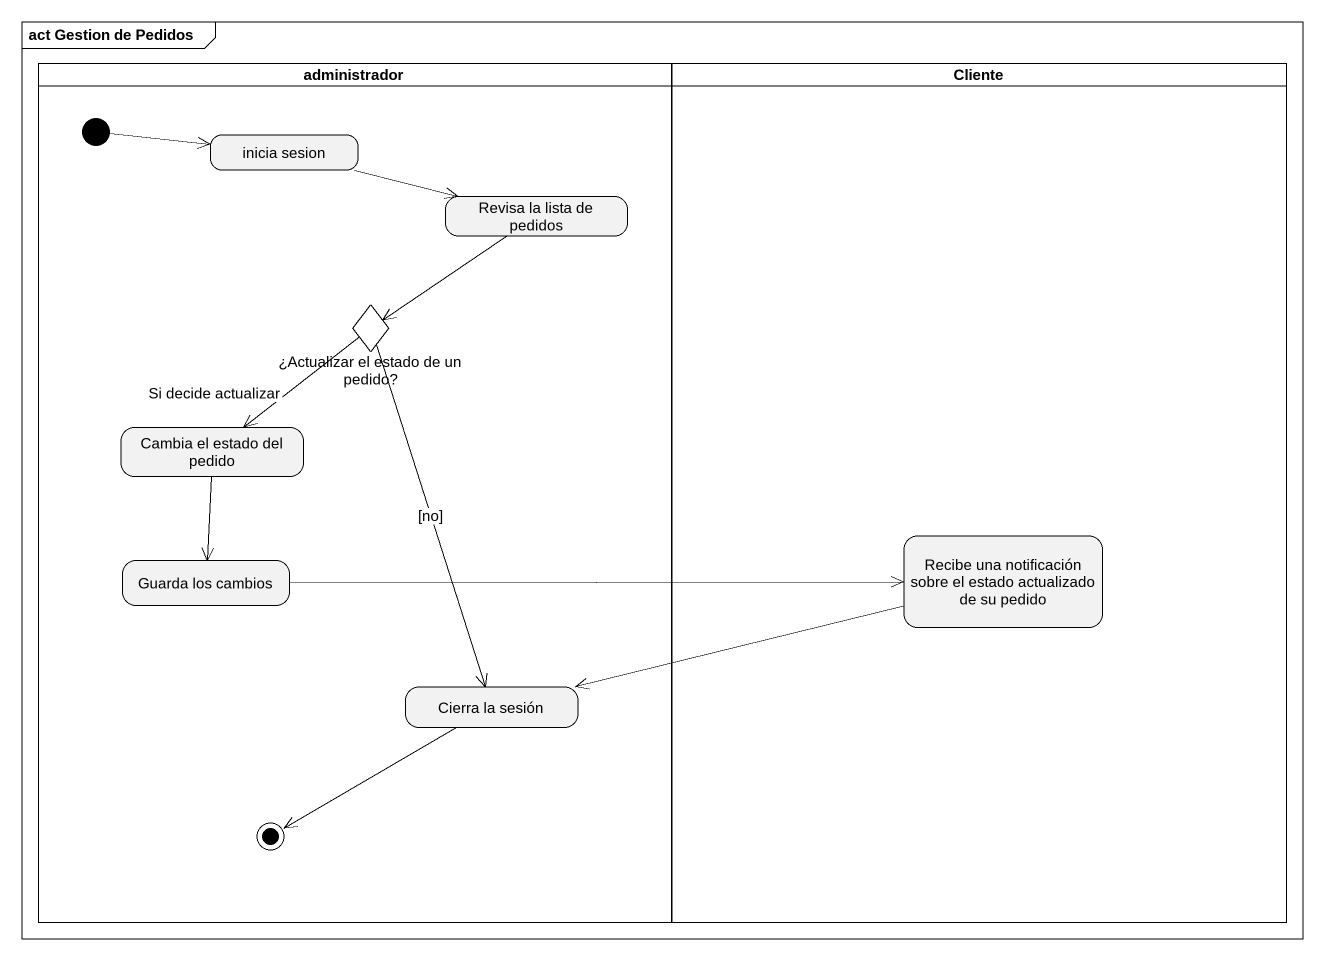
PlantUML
@startuml
mainframe act Gestion de Pedidos
hide empty description
state administrador <<partition>> {
  state "inicia sesion" as inicia_sesion
  state "Revisa la lista de pedidos" as Revisa_la_lista_de_pedidos
  state "¿Actualizar el estado de un pedido?" as Actualizar_el_estado_de_un <<choice>>
  state "Cambia el estado del pedido" as Cambia_el_estado_del_pedido
  state "Guarda los cambios" as Guarda_los_cambios
  state "Cierra la sesión" as Cierra_la_sesión
  [*] -right-> inicia_sesion
  Cierra_la_sesión -left-> [*]
}
state Cliente <<partition>> {
  state "Recibe una notificación sobre el estado actualizado de su pedido" as Recibe_una_notificación
}
inicia_sesion -right-> Revisa_la_lista_de_pedidos
Revisa_la_lista_de_pedidos --> Actualizar_el_estado_de_un
Actualizar_el_estado_de_un --> Cambia_el_estado_del_pedido : Si decide actualizar
Actualizar_el_estado_de_un --> Cierra_la_sesión : [no]
Cambia_el_estado_del_pedido --> Guarda_los_cambios
Recibe_una_notificación -left-> Cierra_la_sesión
Guarda_los_cambios -right-> Recibe_una_notificación
@enduml
